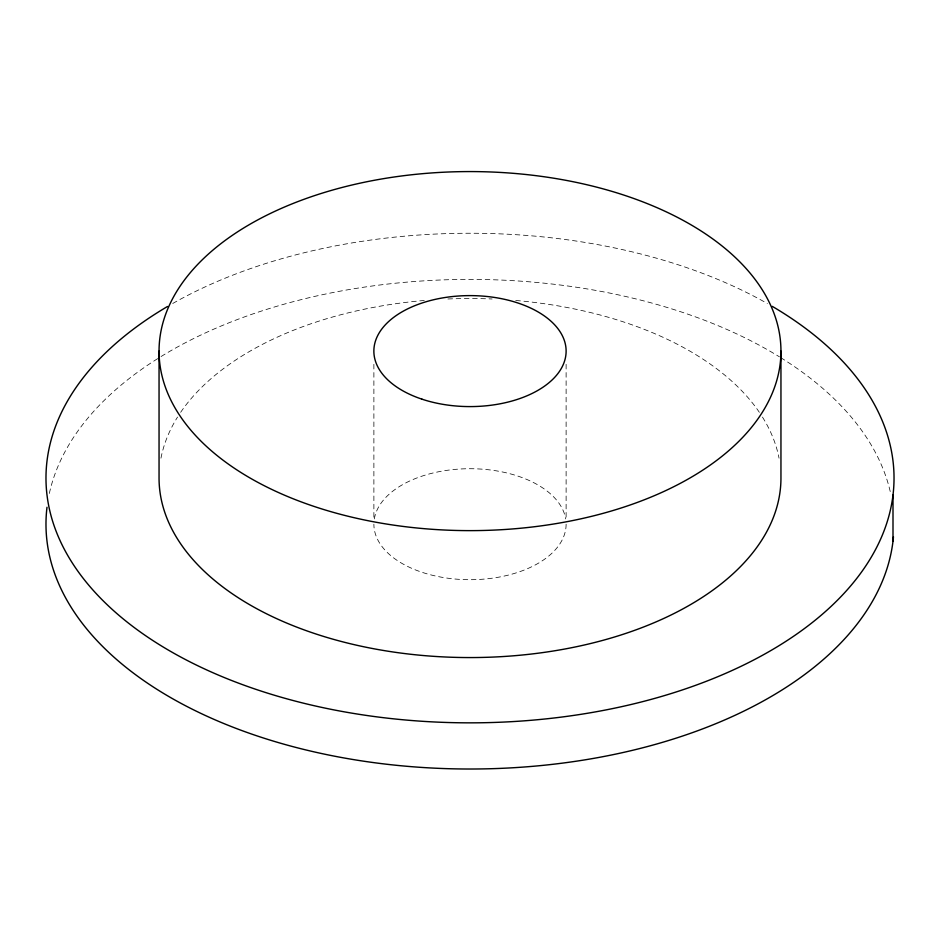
<?xml version="1.0" encoding="UTF-8"?>
<svg xmlns="http://www.w3.org/2000/svg" width="940" height="940" viewBox="0 0 940 940"><rect width="100%" height="100%" fill="white"/><g stroke="black" fill="none" stroke-linecap="round" stroke-linejoin="round"><path stroke-width="0.7" stroke-dasharray="4.7 3.53" d="M566.115 364.309L566.115 519.808M373.885 364.309L373.885 519.808M566.115 524.203A96.115 55.483 0 0 1 470 579.698A96.115 55.483 0 0 1 373.885 524.203M374.32 518.939A96.115 55.483 0 0 1 470 468.719A96.115 55.483 0 0 1 565.68 518.939M172.737 303.479A424.022 244.8 0 0 1 767.369 303.538M160.963 458.168A310.952 179.528 0 0 1 177.531 417.078M180.656 412.308A310.952 179.528 0 0 1 424.257 300.471M447.898 298.979A310.952 179.528 0 0 1 492.102 298.979M515.743 300.471A310.952 179.528 0 0 1 759.344 412.308M762.469 417.078A310.952 179.528 0 0 1 779.037 458.168M49.338 493.453A424.022 244.8 0 0 1 159.788 357.318M161.057 356.53A424.022 244.8 0 0 1 779.483 356.859M780.658 357.599A424.022 244.8 0 0 1 890.591 493.124"/><path stroke-width="1.41" d="M893 495.004L893 541.158M780.952 351.102A310.952 179.528 0 0 1 314.524 506.578A310.952 179.528 0 0 1 314.524 195.626A310.952 179.528 0 0 1 780.952 351.102L780.952 478.049A310.952 179.528 0 0 1 470 657.565A310.952 179.528 0 0 1 159.048 478.049L159.048 351.102M772.281 306.37A424.022 244.8 0 0 1 769.073 651.584A424.022 244.8 0 0 1 171.15 651.702A424.022 244.8 0 0 1 167.496 306.499M893.458 536.834A424.022 244.8 0 0 1 444.373 768.568A424.022 244.8 0 0 1 47 507.248M421.943 399.159A96.115 55.483 0 0 0 566.115 351.102A96.115 55.483 0 0 0 421.943 303.044A96.115 55.483 0 0 0 421.943 399.159"/></g></svg>
